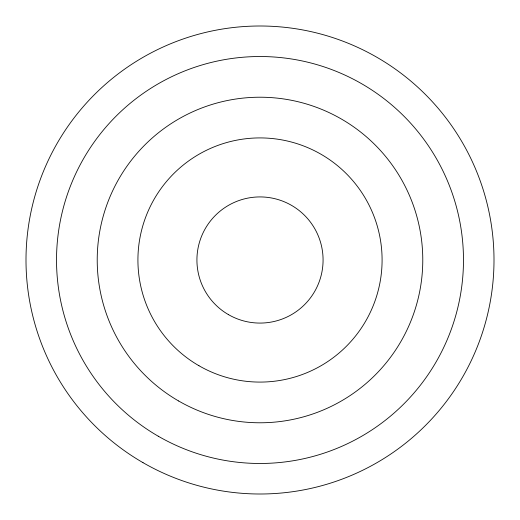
<?xml version="1.0" encoding="UTF-8"?>
<svg xmlns="http://www.w3.org/2000/svg" width="520" height="520" viewBox="0 0 520 520"><rect width="100%" height="100%" fill="white"/><g stroke="black" fill="none" stroke-linecap="round" stroke-linejoin="round"><path stroke-width="0.78" d="M143 462.651A234 234 0 0 0 494 260A234 234 0 0 0 143 57.35A234 234 0 0 0 143 462.651M158.262 436.215A203.476 203.476 0 0 0 463.476 260A203.476 203.476 0 0 0 158.262 83.785A203.476 203.476 0 0 0 158.262 436.215M178.607 400.972A162.78 162.78 0 0 0 422.779 260A162.78 162.78 0 0 0 178.607 119.028A162.78 162.78 0 0 0 178.607 400.972M198.958 365.729A122.09 122.09 0 0 0 382.09 260A122.09 122.09 0 0 0 198.958 154.271A122.09 122.09 0 0 0 198.958 365.729M228.462 314.626A63.076 63.076 0 0 0 323.076 260A63.076 63.076 0 0 0 228.462 205.374A63.076 63.076 0 0 0 228.462 314.626"/></g></svg>
